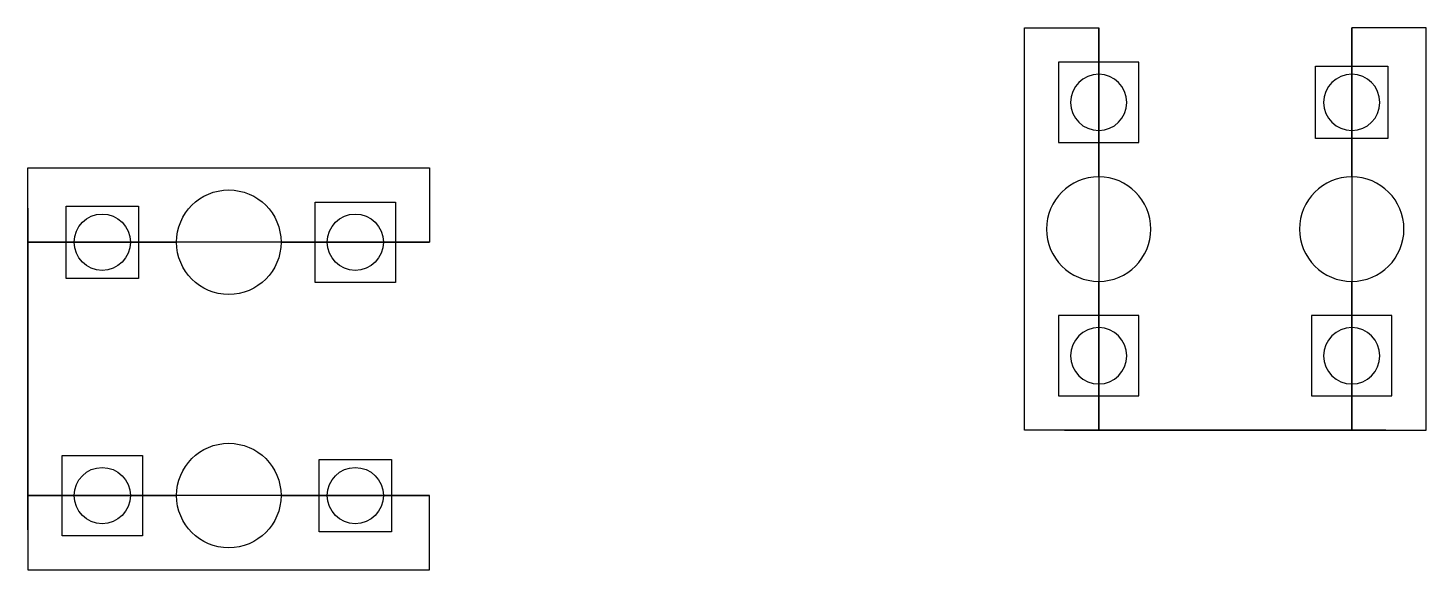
# Model space of a CAD drawing. Header units: millimetres. Extents: x 2659 to 3155, y 1947 to 2814.
# Drawn here: x 3068.3 to 3155.3, y 2780 to 2813.7 of the extents above.
import ezdxf

# ---------------------------------------------------------------- set-up
doc = ezdxf.new("R2010")
doc.units = ezdxf.units.MM

msp = doc.modelspace()

# ---------------------------------------------------------------- linework, layer by layer
at = {"extrusion": (2.24964e-32, 1.22465e-16, -1)}
for p, q in [((3134.912, 2804.412, 1.75), (3134.912, 2813.662, 1.75)), ((3150.662, 2804.412, 1.75), (3150.662, 2813.662, 1.75)), ((3134.912, 2788.662, 1.75), (3134.912, 2797.912, 1.75)), ((3150.662, 2788.662, 1.75), (3150.662, 2797.912, 1.75))]:
    msp.add_line(p, q, dxfattribs=at)
for p, q in [((3068.27, 2800.345, 7.5), (3077.52, 2800.345, 7.5)), ((3084.02, 2800.345, 7.5), (3093.27, 2800.345, 7.5)), ((3068.27, 2784.595, 7.5), (3077.52, 2784.595, 7.5)), ((3084.02, 2784.595, 7.5), (3093.27, 2784.595, 7.5))]:
    msp.add_line(p, q)
at = {"extrusion": (2.24964e-32, 1.22465e-16, -1), "elevation": -1.75}
for points in [[(-3134.912, 2788.662), (-3130.287, 2788.662), (-3130.287, 2813.662), (-3134.912, 2813.662)], [(-3155.287, 2788.662), (-3155.287, 2813.662), (-3150.662, 2813.662), (-3150.662, 2788.662)], [(-3137.412, 2806.537), (-3137.412, 2811.537), (-3132.412, 2811.537), (-3132.412, 2806.537)], [(-3148.412, 2806.787), (-3148.412, 2811.287), (-3152.912, 2811.287), (-3152.912, 2806.787)], [(-3137.412, 2790.787), (-3137.412, 2795.787), (-3132.412, 2795.787), (-3132.412, 2790.787)], [(-3153.162, 2790.787), (-3153.162, 2795.787), (-3148.162, 2795.787), (-3148.162, 2790.787)]]:
    msp.add_lwpolyline(points, close=True, dxfattribs=at)
at = {"elevation": 7.5}
for points in [[(3068.27, 2804.97), (3093.27, 2804.97), (3093.27, 2800.345), (3068.27, 2800.345)], [(3086.145, 2802.845), (3091.145, 2802.845), (3091.145, 2797.845), (3086.145, 2797.845)], [(3070.645, 2802.595), (3075.145, 2802.595), (3075.145, 2798.095), (3070.645, 2798.095)], [(3070.395, 2787.095), (3075.395, 2787.095), (3075.395, 2782.095), (3070.395, 2782.095)], [(3086.395, 2786.845), (3090.895, 2786.845), (3090.895, 2782.345), (3086.395, 2782.345)], [(3068.27, 2784.595), (3068.27, 2779.97), (3093.27, 2779.97), (3093.27, 2784.595)]]:
    msp.add_lwpolyline(points, close=True, dxfattribs=at)
at = {"extrusion": (-1, 0, 6.12323e-17), "elevation": -3068.27}
for points in [[(-2802.47, -2), (-2802.47, 2), (-2782.47, 2), (-2782.47, -2)], [(-2782.47, 8.5), (-2782.47, 7.5), (-2802.47, 7.5), (-2802.47, 8.5)], [(-2792.47, 5.25), (-2792.47, 5.25), (-2795.72, 5.25), (-2795.72, 5.25)], [(-2795.72, 5.25), (-2795.72, 8.5), (-2792.47, 8.5), (-2792.47, 5.25)], [(-2792.47, 5.25), (-2792.47, 5.25), (-2789.22, 5.25), (-2789.22, 5.25)], [(-2792.47, 5.25), (-2792.47, 8.5), (-2789.22, 8.5), (-2789.22, 5.25)]]:
    msp.add_lwpolyline(points, close=True, dxfattribs=at)
at = {"extrusion": (-1.83697e-16, -1, -1.83697e-16), "elevation": -2788.662}
for points in [[(3152.787, 11.25), (3152.787, 7.25), (3132.787, 7.25), (3132.787, 11.25)], [(3132.787, 0.75), (3132.787, 1.75), (3152.787, 1.75), (3152.787, 0.75)], [(3142.787, 4), (3142.787, 4), (3139.537, 4), (3139.537, 4)], [(3142.787, 4), (3142.787, 0.75), (3139.537, 0.75), (3139.537, 4)], [(3142.787, 4), (3142.787, 4), (3146.037, 4), (3146.037, 4)], [(3146.037, 4), (3146.037, 0.75), (3142.787, 0.75), (3142.787, 4)]]:
    msp.add_lwpolyline(points, close=True, dxfattribs=at)
at = {"extrusion": (2.24964e-32, 1.22465e-16, -1)}
for centre, radius in [((-3134.912, 2809.037, -1.75), 1.75), ((-3150.662, 2809.037, -1.75), 1.75), ((-3134.912, 2801.162, -1.75), 3.25), ((-3150.662, 2801.162, -1.75), 3.25), ((-3134.912, 2793.287, -1.75), 1.75), ((-3150.662, 2793.287, -1.75), 1.75)]:
    msp.add_circle(centre, radius, dxfattribs=at)
for centre, radius in [((3080.77, 2800.345, 7.5), 3.25), ((3072.895, 2800.345, 7.5), 1.75), ((3088.645, 2800.345, 7.5), 1.75), ((3080.77, 2784.595, 7.5), 3.25), ((3072.895, 2784.595, 7.5), 1.75), ((3088.645, 2784.595, 7.5), 1.75)]:
    msp.add_circle(centre, radius)
at = {"extrusion": (-1, 0, 6.12323e-17)}
msp.add_circle((-2792.47, 5.25, -3068.27), 3.25, dxfattribs=at)
at = {"extrusion": (-1.83697e-16, -1, -1.83697e-16)}
msp.add_circle((3142.787, 4, -2788.662), 3.25, dxfattribs=at)

doc.saveas('drawing.dxf')
